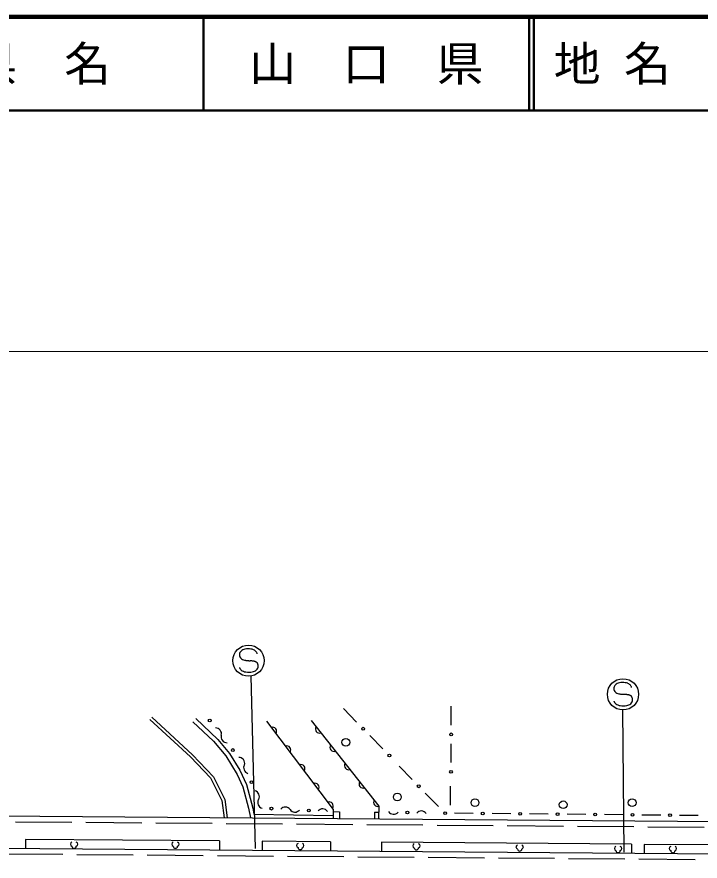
# Model space of a CAD drawing. Units: millimetres, scale not verified. Extents: x 40000 to 680000, y 20000 to 380000.
# Drawn here: x 313079 to 386008, y 289878 to 380000 of the extents above; entities that cross this region are included whole.
import ezdxf
from ezdxf.enums import TextEntityAlignment as Align

# ---------------------------------------------------------------- set-up
doc = ezdxf.new("R2010")
doc.units = ezdxf.units.MM
doc.header["$LTSCALE"] = 1000
doc.linetypes.add('DASHED', pattern=[7.5, 6, -1.5])
for name, color, linetype, lineweight in [('M-BGD', 7, 'Continuous', 25), ('M-BGD-EXST', 7, 'Continuous', 25), ('M-STR-HTXT', 7, 'Continuous', 13), ('M-TTL', 2, 'Continuous', 140), ('M-TTL-LINE', 7, 'Continuous', 50)]:
    doc.layers.add(name, color=color, linetype=linetype, lineweight=lineweight)
doc.layers.add('M-TTL-TXT', color=7, linetype='Continuous')
doc.styles.add('ＭＳ ゴシック', font='')
doc.styles.get('ＭＳ ゴシック').set_extended_font_data('MS Gothic')

msp = doc.modelspace()

# ---------------------------------------------------------------- linework, layer by layer
at = {"layer": 'M-BGD'}
for p, q in [((349344, 304728), (347946, 306159)), ((359433, 304408), (359440, 306408)), ((327280, 305009), (331628, 301009)), ((327485, 305232), (331833, 301232)), ((331873, 304757), (334068, 302693)), ((332184, 305087), (334540, 302873)), ((339724, 304819), (346855, 295405)), ((344500, 304883), (351730, 295756)), ((334540, 302873), (335781, 301380)), ((352139, 301866), (350741, 303297)), ((334068, 302693), (335393, 301100)), ((359420, 300408), (359427, 302408)), ((331628, 301009), (333762, 298751)), ((331833, 301232), (334072, 298862)), ((335393, 301100), (336596, 299124)), ((335781, 301380), (336880, 299574)), ((336880, 299574), (337572, 298050)), ((355273, 298579), (353875, 300010)), ((333762, 298751), (334954, 296366)), ((334072, 298862), (335268, 296470)), ((336596, 299124), (337192, 297810)), ((337192, 297810), (337814, 295535)), ((337572, 298050), (338263, 295521)), ((359351, 295867), (359357, 297867)), ((358068, 295717), (356670, 297148)), ((334954, 296366), (335213, 294505)), ((335268, 296470), (335542, 294503)), ((351730, 295756), (351695, 294376)), ((253202, 295147), (523843, 293028)), ((337814, 295535), (338024, 294483)), ((338263, 295521), (338388, 294893)), ((338388, 294893), (346845, 294750)), ((346855, 295405), (346839, 294414)), ((346851, 295160), (347519, 295149)), ((347519, 295149), (347507, 294409)), ((351259, 295117), (351240, 294380)), ((351259, 295117), (351714, 295106)), ((361799, 294966), (359799, 294984)), ((365799, 294929), (363799, 294947)), ((369799, 294892), (367799, 294910)), ((373799, 294855), (371799, 294874)), ((377799, 294819), (375799, 294837)), ((381799, 294782), (379799, 294800)), ((385798, 294745), (383798, 294764)), ((313995, 292196), (313988, 291237)), ((334721, 292029), (313995, 292196)), ((334721, 292029), (334713, 291070)), ((251984, 291736), (408240, 290478)), ((339259, 291992), (339251, 291033)), ((346571, 291933), (339259, 291992)), ((346571, 291933), (346564, 290974)), ((352010, 291890), (352003, 290931)), ((378675, 291675), (352010, 291890)), ((378675, 291675), (378667, 290716)), ((380036, 291664), (380028, 290705)), ((406956, 291447), (380036, 291664))]:
    msp.add_line(p, q, dxfattribs=at)
at = {"layer": 'M-BGD', "linetype": 'DASHED'}
for p, q in [((252930, 294550), (523839, 292428)), ((251979, 291136), (408235, 289878))]:
    msp.add_line(p, q, dxfattribs=at)
at = {"layer": 'M-BGD'}
for centre, radius in [((333664, 304881), 150), ((350042, 304012), 150), ((348192, 302561), 415), ((359430, 303408), 150), ((336136, 301736), 150), ((352837, 301151), 150), ((359417, 299408), 150), ((338121, 298309), 150), ((355971, 297863), 150), ((353688, 296714), 415), ((361970, 296111), 415), ((378749, 296111), 415), ((340244, 295479), 150), ((371394, 295895), 415), ((344239, 295282), 150), ((354760, 295061), 150), ((358799, 294993), 150), ((362799, 294956), 150), ((366799, 294920), 150), ((370799, 294883), 150), ((374799, 294846), 150), ((378799, 294809), 150), ((382798, 294773), 150)]:
    msp.add_circle(centre, radius, dxfattribs=at)
for centre, radius, start, end in [((334296, 303470), 625, 345.03513, 91.29534), ((340368, 303738), 439, 325.63637, 108.65191), ((345385, 303990), 439, 146.87782, 289.89337), ((335504, 303147), 625, 165.03513, 271.29534), ((341878, 301745), 439, 325.63637, 108.65191), ((346937, 302030), 439, 146.87782, 289.89337), ((336768, 300325), 625, 345.03513, 91.29534), ((337907, 299841), 625, 148.88261, 255.14282), ((343387, 299753), 439, 325.63637, 108.65191), ((348490, 300071), 439, 146.87782, 289.89337), ((350042, 298111), 439, 146.87782, 289.89337), ((344897, 297760), 439, 325.63637, 108.65191), ((338336, 296778), 625, 328.88261, 75.14282), ((339406, 296132), 625, 148.88261, 255.14282), ((341724, 295030), 625, 34.04538, 140.30559), ((346406, 295767), 439, 325.63637, 108.65191), ((351595, 296151), 439, 146.87782, 289.89337), ((342760, 295730), 625, 214.04538, 320.30559), ((345719, 294833), 625, 34.04538, 140.30559), ((353280, 295509), 625, 214.04538, 320.30559), ((356240, 294612), 625, 34.04538, 140.30559)]:
    msp.add_arc(centre, radius, start, end, dxfattribs=at)
at = {"layer": 'M-BGD-EXST'}
for p, q in [((338558, 291226), (338080, 309632)), ((377893, 290845), (377745, 306018))]:
    msp.add_line(p, q, dxfattribs=at)
for points in [[(337362, 311336), (337404, 311328), (337446, 311320), (337488, 311313), (337531, 311306), (337573, 311299), (337616, 311293), (337658, 311287), (337701, 311283), (337743, 311279), (337786, 311276), (337821, 311275), (337856, 311275), (337891, 311275), (337926, 311275), (337962, 311275), (337997, 311276), (338032, 311277), (338067, 311277), (338103, 311277), (338138, 311276), (338177, 311275), (338216, 311273), (338255, 311269), (338294, 311265), (338332, 311259), (338356, 311255), (338379, 311251), (338402, 311245), (338424, 311239), (338447, 311233), (338467, 311226), (338487, 311219), (338506, 311211), (338526, 311203), (338545, 311194), (338564, 311184), (338574, 311179), (338584, 311174), (338593, 311169), (338602, 311163), (338611, 311158), (338620, 311152), (338629, 311145), (338637, 311139), (338649, 311129), (338660, 311119), (338665, 311113), (338670, 311108), (338676, 311102), (338681, 311097), (338686, 311092), (338691, 311086)], [(336944, 310375), (336936, 310387), (336927, 310400), (336919, 310413), (336911, 310426), (336904, 310439), (336897, 310452), (336890, 310466), (336884, 310480), (336879, 310493), (336875, 310508), (336873, 310516), (336871, 310525), (336869, 310533), (336867, 310542), (336866, 310551)], [(377329, 307745), (377371, 307737), (377414, 307729), (377456, 307721), (377498, 307714), (377541, 307707), (377583, 307701), (377625, 307695), (377668, 307691), (377711, 307687), (377753, 307685), (377788, 307683), (377823, 307683), (377859, 307683), (377894, 307683), (377929, 307684), (377964, 307684), (378000, 307685), (378035, 307685), (378070, 307685), (378105, 307685), (378144, 307683), (378183, 307681), (378222, 307678), (378261, 307673), (378300, 307668), (378323, 307664), (378346, 307659), (378369, 307654), (378392, 307648), (378414, 307641), (378434, 307634), (378454, 307627), (378474, 307619), (378493, 307611), (378512, 307602), (378532, 307593), (378541, 307588), (378551, 307583), (378560, 307577), (378570, 307572), (378579, 307566), (378587, 307560), (378596, 307554), (378605, 307547), (378616, 307537), (378627, 307527), (378632, 307522), (378638, 307516), (378643, 307511), (378648, 307505), (378654, 307500), (378659, 307494)], [(376911, 306783), (376903, 306796), (376895, 306809), (376887, 306821), (376879, 306834), (376871, 306847), (376864, 306861), (376858, 306874), (376852, 306888), (376847, 306902), (376842, 306916), (376840, 306924), (376838, 306933), (376836, 306942), (376835, 306950), (376833, 306959)]]:
    msp.add_lwpolyline(points, dxfattribs=at)
for centre in [(337805, 311276), (377773, 307685)]:
    msp.add_circle(centre, 1667, dxfattribs=at)
for centre, radius, start, end in [((337321, 311908), 497, 172.36814, 193.72008), ((337306, 311896), 484, 150.0708, 170.82171), ((337595, 311727), 819, 135.15085, 149.93667), ((337431, 311905), 578, 114.63796, 136.08554), ((337599, 311533), 986, 100.05395, 114.52623), ((337749, 310712), 1820, 90.54544, 100.1869), ((337781, 310438), 2095, 82.47698, 91.3279), ((337904, 311343), 1182, 69.27414, 82.6429), ((338075, 311795), 698, 50.33996, 69.2792), ((338085, 311826), 668, 40.39427, 49.36849), ((337951, 311674), 869, 31.07407, 42.21432), ((338427, 311961), 313, 15.48494, 31.07407), ((338564, 312008), 169, 353.24514, 12.74605), ((337320, 311909), 496, 193.7824, 222.17001), ((337502, 312075), 742, 222.25697, 242.81644), ((337655, 312380), 1084, 242.95506, 254.28289), ((338263, 310699), 578, 0.82024, 42.03911), ((337534, 310835), 748, 217.94831, 228.20445), ((337547, 310869), 783, 229.12381, 248.26742), ((337706, 311270), 1214, 248.31346, 261.14941), ((337831, 312090), 2043, 261.2217, 270.98278), ((337861, 312167), 2120, 270.15164, 279.41634), ((338011, 311251), 1192, 279.49367, 291.46503), ((338186, 310806), 714, 291.45807, 309.06252), ((338271, 310694), 573, 309.52638, 337.1503), ((338258, 310686), 582, 338.2637, 2.05452), ((377288, 308316), 497, 172.36814, 193.72008), ((377273, 308305), 484, 150.0708, 170.82171), ((377563, 308136), 819, 135.15085, 149.93667), ((377399, 308313), 578, 114.63796, 136.08554), ((377567, 307941), 986, 100.05395, 114.52623), ((377717, 307121), 1820, 90.54544, 100.1869), ((377748, 306846), 2095, 82.47698, 91.3279), ((377871, 307751), 1182, 69.27414, 82.6429), ((378042, 308203), 698, 50.33996, 69.2792), ((378053, 308234), 668, 40.39427, 49.36849), ((377919, 308083), 869, 31.07407, 42.21432), ((378395, 308370), 313, 15.48494, 31.07407), ((378532, 308416), 169, 353.24514, 12.74605), ((377287, 308317), 496, 193.7824, 222.17001), ((377469, 308483), 742, 222.25697, 242.81644), ((377623, 308788), 1084, 242.95506, 254.28289), ((378230, 307108), 578, 0.82024, 42.03911), ((377501, 307243), 748, 217.94831, 228.20445), ((377515, 307277), 783, 229.12381, 248.26742), ((377673, 307678), 1214, 248.31346, 261.14941), ((377798, 308498), 2043, 261.2217, 270.98278), ((377828, 308575), 2120, 270.15164, 279.41634), ((377978, 307659), 1192, 279.49367, 291.46503), ((378153, 307215), 714, 291.45807, 309.06252), ((378239, 307102), 573, 309.52638, 337.1503), ((378226, 307094), 582, 338.2637, 2.05452), ((319027, 291690), 236, 109.56481, 250.43519), ((319183, 291481), 236, 183.27315, 356.72685), ((319339, 291690), 236, 289.56481, 70.43519), ((329845, 291690), 236, 109.56481, 250.43519), ((330002, 291481), 236, 183.27315, 356.72685), ((330158, 291690), 236, 289.56481, 70.43519), ((343167, 291546), 236, 109.56481, 250.43519), ((343323, 291337), 236, 183.27315, 356.72685), ((343480, 291546), 236, 289.56481, 70.43519), ((355568, 291517), 236, 109.56481, 250.43519), ((355725, 291308), 236, 183.27315, 356.72685), ((355881, 291517), 236, 289.56481, 70.43519), ((366591, 291390), 236, 109.56481, 250.43519), ((366748, 291182), 236, 183.27315, 356.72685), ((366904, 291390), 236, 289.56481, 70.43519), ((377094, 291230), 236, 109.56481, 250.43519), ((377406, 291230), 236, 289.56481, 70.43519), ((382949, 291221), 236, 109.56481, 250.43519), ((383262, 291221), 236, 289.56481, 70.43519), ((377250, 291022), 236, 183.27315, 356.72685), ((383105, 291012), 236, 183.27315, 356.72685)]:
    msp.add_arc(centre, radius, start, end, dxfattribs=at)
at = {"layer": 'M-STR-HTXT'}
msp.add_line((253202, 344275), (567568, 344275), dxfattribs=at)
at = {"layer": 'M-TTL'}
msp.add_line((680000, 380000), (40000, 380000), dxfattribs=at)
at = {"layer": 'M-TTL-LINE'}
for p, q in [((333000, 380000), (333000, 370000)), ((367750, 380000), (367750, 370000)), ((368250, 380000), (368250, 370000)), ((40000, 370000), (680000, 370000))]:
    msp.add_line(p, q, dxfattribs=at)

# ---------------------------------------------------------------- texts
at = {"layer": 'M-TTL-TXT', "style": 'ＭＳ ゴシック'}
for s, p in [('県\u3000名', (315625, 375000)), ('山\u3000口\u3000県', (350375, 375000))]:
    msp.add_text(s, height=3666, dxfattribs=at).set_placement(p, align=Align.MIDDLE_CENTER)
msp.add_text('地 名', height=3666, dxfattribs=at).set_placement((370380, 375000), align=Align.MIDDLE_LEFT)

doc.saveas('drawing.dxf')
